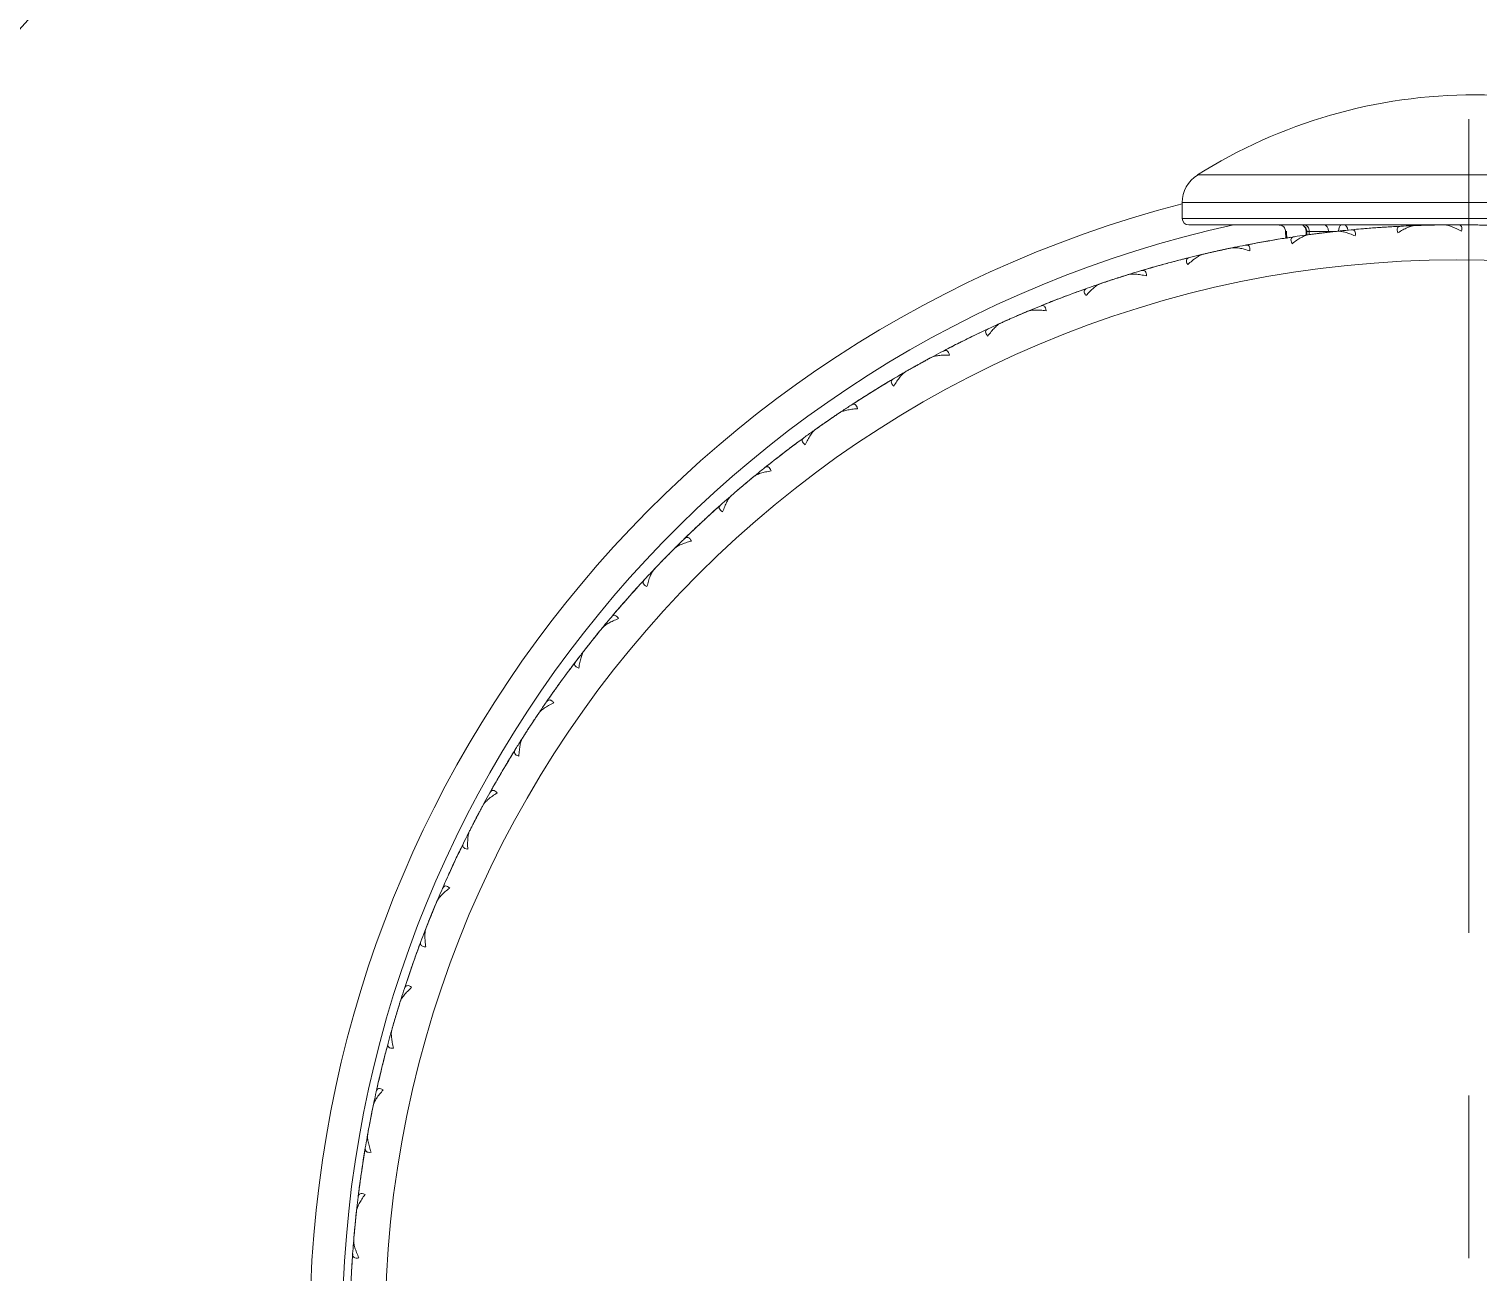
# Model space of a CAD drawing. Extents: x 4138 to 4928, y 0 to 579.
# Drawn here: x 4360.16 to 4382.42, y 201.95 to 221.05 of the extents above; entities that cross this region are included whole.
import ezdxf

# ---------------------------------------------------------------- set-up
doc = ezdxf.new("R2010")
doc.units = 0
doc.header["$LTSCALE"] = 10
doc.header["$MEASUREMENT"] = 0
doc.linetypes.add('CENTER', pattern=[2, 1.25, -0.25, 0.25, -0.25])
doc.layers.add('1', color=7, linetype='CONTINUOUS')
doc.layers.add('BODY', color=7, linetype='CONTINUOUS')

msp = doc.modelspace()

# ---------------------------------------------------------------- linework, layer by layer
at = {"layer": '1', "color": 7, "linetype": 'Continuous', "lineweight": 13}
for p, q in [((4378.11, 218.806), (4386.644, 218.806)), ((4377.877, 218.383), (4386.877, 218.383)), ((4386.877, 218.139), (4377.877, 218.139)), ((4379.792, 217.939), (4379.829, 217.939)), ((4379.829, 217.939), (4380.125, 217.939)), ((4380.125, 217.939), (4380.232, 217.939))]:
    msp.add_line(p, q, dxfattribs=at)
at = {"layer": '1', "color": 7, "linetype": 'Continuous', "lineweight": 18}
for p, q in [((4377.877, 218.139), (4377.877, 218.383)), ((4377.977, 218.039), (4381.876, 218.039)), ((4379.464, 217.941), (4379.467, 217.837)), ((4379.48, 217.942), (4379.48, 217.942)), ((4379.792, 217.939), (4379.792, 217.885)), ((4365.325, 203.844), (4365.326, 203.849)), ((4365.22, 203.122), (4365.22, 203.119))]:
    msp.add_line(p, q, dxfattribs=at)
for centre, radius, start, end in [((4382.377, 201.039), 30, 90, 264.6731), ((4382.377, 201.039), 30, 274.7812, 90), ((4382.377, 212.039), 8, 90, 122.231), ((4382.377, 212.039), 8, 57.769, 90), ((4378.377, 218.383), 0.5, 122.2309, 180), ((4377.977, 218.139), 0.1, 180, 270), ((4382.377, 201.039), 17.4, 102.3103, 260.7891), ((4382.093, 201.041), 17, 92.8864, 95.4736), ((4382.093, 201.041), 17, 87.3464, 89.9336), ((4382.093, 201.041), 17, 98.4264, 101.0136), ((4382.093, 201.041), 16.461, 0, 180), ((4382.093, 201.041), 17, 103.9664, 106.5536), ((4382.093, 201.041), 17, 109.5064, 112.0936), ((4382.093, 201.041), 17, 115.0464, 117.6336), ((4382.093, 201.041), 17, 120.5864, 123.1736), ((4382.093, 201.041), 17, 126.1264, 128.7136), ((4382.093, 201.041), 17, 131.6664, 134.2536), ((4382.093, 201.041), 17, 137.2064, 139.7936), ((4382.093, 201.041), 17, 148.2864, 150.8736), ((4382.093, 201.041), 17, 153.8264, 156.4136), ((4382.093, 201.041), 17, 159.3664, 161.9536), ((4382.093, 201.041), 17, 164.9064, 167.4936), ((4382.093, 201.041), 17, 170.4464, 173.0336), ((4382.093, 201.041), 17, 175.9864, 178.5736)]:
    msp.add_arc(centre, radius, start, end, dxfattribs=at)
at = {"layer": '1', "color": 7, "linetype": 'Continuous', "lineweight": 13}
msp.add_arc((4382.377, 201.039), 17.9, 104.5615, 261.0508, dxfattribs=at)
at = {"layer": '1', "color": 7, "linetype": 'Continuous', "lineweight": 18}
for centre, major_axis, ratio, start_param, end_param in [((4379.702, 217.939), (0, 0.1), 0.799078, 4.738573, 5.80208), ((4380.316, 217.939), (0, -0.1), 0.364402, 3.141557, 4.658665), ((4380.364, 217.939), (0, 0.1), 0.601291, 4.917938, 6.283232)]:
    msp.add_ellipse(centre, major_axis=major_axis, ratio=ratio, start_param=start_param, end_param=end_param, dxfattribs=at)
at = {"layer": '1', "color": 7, "linetype": 'Continuous', "lineweight": 13}
for centre, major_axis, ratio, start_param, end_param in [((4379.754, 217.939), (0, -0.1), 0.749103, 1.570796, 3.141593), ((4380.059, 217.939), (0, 0.1), 0.662578, 4.712389, 6.283151)]:
    msp.add_ellipse(centre, major_axis=major_axis, ratio=ratio, start_param=start_param, end_param=end_param, dxfattribs=at)
at = {"layer": '1', "color": 7, "linetype": 'Continuous', "lineweight": 18}
for points, degree in [([(4379.398, 218.033), (4379.36, 218.039)], 1), ([(4379.48, 217.942), (4379.481, 217.905), (4379.482, 217.869), (4379.483, 217.833)], 3), ([(4379.783, 217.883), (4379.783, 217.903), (4379.782, 217.922), (4379.782, 217.942)], 3), ([(4379.931, 217.903), (4379.965, 217.908), (4380, 217.912), (4380.035, 217.916)], 3), ([(4380.035, 217.916), (4380.071, 217.921), (4380.106, 217.925), (4380.14, 217.929)], 3), ([(4380.141, 217.929), (4380.195, 217.935), (4380.305, 217.947), (4380.416, 217.958), (4380.471, 217.964)], 3), ([(4380.533, 217.869), (4380.54, 217.902), (4380.537, 217.952), (4380.499, 217.966), (4380.471, 217.964)], 3), ([(4380.49, 217.966), (4380.576, 217.974), (4380.662, 217.981), (4380.748, 217.988)], 3), ([(4380.748, 217.988), (4380.783, 217.991), (4380.818, 217.993), (4380.853, 217.996)], 3), ([(4380.853, 217.996), (4380.888, 217.999), (4380.923, 218.001), (4380.958, 218.003)], 3), ([(4380.959, 218.003), (4381.032, 218.008), (4381.106, 218.013), (4381.18, 218.017)], 3), ([(4381.189, 217.917), (4381.177, 217.949), (4381.173, 217.999), (4381.209, 218.018), (4381.236, 218.02)], 3), ([(4381.236, 218.02), (4381.292, 218.023), (4381.403, 218.028), (4381.513, 218.031), (4381.568, 218.033)], 3), ([(4381.568, 218.033), (4381.604, 218.034), (4381.639, 218.035), (4381.674, 218.036)], 3), ([(4381.674, 218.036), (4381.71, 218.037), (4381.745, 218.038), (4381.78, 218.038)], 3), ([(4381.78, 218.038), (4381.836, 218.039), (4381.946, 218.041), (4382.057, 218.041), (4382.112, 218.041)], 3), ([(4382.165, 217.941), (4382.175, 217.973), (4382.177, 218.023), (4382.14, 218.041), (4382.112, 218.041)], 3), ([(4382.131, 218.041), (4382.218, 218.041), (4382.304, 218.04), (4382.391, 218.039)], 3), ([(4382.391, 218.039), (4382.426, 218.038), (4382.461, 218.037), (4382.496, 218.036)], 3), ([(4378.519, 217.662), (4378.573, 217.673), (4378.681, 217.696), (4378.79, 217.718), (4378.845, 217.728)], 3), ([(4378.916, 217.64), (4378.92, 217.673), (4378.912, 217.723), (4378.872, 217.734), (4378.845, 217.728)], 3), ([(4378.863, 217.732), (4378.949, 217.748), (4379.034, 217.764), (4379.118, 217.779)], 3), ([(4379.119, 217.779), (4379.153, 217.785), (4379.188, 217.791), (4379.222, 217.797)], 3), ([(4379.222, 217.797), (4379.257, 217.803), (4379.292, 217.809), (4379.326, 217.815)], 3), ([(4379.326, 217.815), (4379.399, 217.827), (4379.472, 217.838), (4379.546, 217.849)], 3), ([(4379.564, 217.751), (4379.549, 217.782), (4379.54, 217.831), (4379.574, 217.854), (4379.601, 217.858)], 3), ([(4379.601, 217.858), (4379.656, 217.866), (4379.766, 217.882), (4379.876, 217.896), (4379.93, 217.903)], 3), ([(4377.618, 217.442), (4377.652, 217.451), (4377.686, 217.46), (4377.72, 217.469)], 3), ([(4377.72, 217.469), (4377.791, 217.488), (4377.863, 217.507), (4377.935, 217.525)], 3), ([(4377.962, 217.429), (4377.944, 217.458), (4377.931, 217.506), (4377.963, 217.532), (4377.99, 217.539)], 3), ([(4377.99, 217.539), (4378.044, 217.552), (4378.151, 217.578), (4378.259, 217.603), (4378.313, 217.616)], 3), ([(4378.313, 217.616), (4378.347, 217.624), (4378.381, 217.631), (4378.416, 217.639)], 3), ([(4378.416, 217.639), (4378.45, 217.647), (4378.485, 217.654), (4378.519, 217.661)], 3), ([(4376.932, 217.239), (4376.985, 217.256), (4377.09, 217.289), (4377.196, 217.321), (4377.249, 217.337)], 3), ([(4377.328, 217.256), (4377.329, 217.289), (4377.316, 217.338), (4377.276, 217.345), (4377.249, 217.337)], 3), ([(4377.27, 217.343), (4377.351, 217.367), (4377.433, 217.391), (4377.516, 217.414)], 3), ([(4377.517, 217.414), (4377.55, 217.423), (4377.584, 217.433), (4377.618, 217.442)], 3), ([(4376.154, 216.97), (4376.224, 216.996), (4376.293, 217.022), (4376.362, 217.046)], 3), ([(4376.416, 217.066), (4376.39, 217.056), (4376.361, 217.028), (4376.379, 216.981), (4376.399, 216.953)], 3), ([(4376.416, 217.066), (4376.468, 217.084), (4376.572, 217.12), (4376.677, 217.156), (4376.73, 217.173)], 3), ([(4376.73, 217.173), (4376.764, 217.185), (4376.797, 217.196), (4376.831, 217.206)], 3), ([(4376.831, 217.206), (4376.864, 217.217), (4376.898, 217.228), (4376.931, 217.239)], 3), ([(4375.785, 216.72), (4375.783, 216.754), (4375.765, 216.801), (4375.724, 216.803), (4375.698, 216.793)], 3), ([(4375.716, 216.8), (4375.796, 216.833), (4375.877, 216.864), (4375.957, 216.896)], 3), ([(4375.957, 216.896), (4375.99, 216.908), (4376.023, 216.921), (4376.056, 216.933)], 3), ([(4376.056, 216.933), (4376.089, 216.946), (4376.121, 216.958), (4376.154, 216.97)], 3), ([(4374.896, 216.443), (4374.946, 216.466), (4375.047, 216.513), (4375.147, 216.558), (4375.198, 216.58)], 3), ([(4375.295, 216.623), (4375.262, 216.609), (4375.23, 216.595), (4375.198, 216.58)], 3), ([(4375.295, 216.623), (4375.327, 216.637), (4375.359, 216.651), (4375.392, 216.665)], 3), ([(4375.698, 216.793), (4375.647, 216.772), (4375.544, 216.73), (4375.443, 216.687), (4375.392, 216.665)], 3), ([(4374.879, 216.435), (4374.8, 216.398), (4374.722, 216.361), (4374.644, 216.323)], 3), ([(4374.646, 216.323), (4374.675, 216.338), (4374.704, 216.352), (4374.734, 216.366)], 3), ([(4374.896, 216.443), (4374.871, 216.431), (4374.844, 216.4), (4374.867, 216.355), (4374.89, 216.33)], 3), ([(4374.223, 216.11), (4374.3, 216.151), (4374.378, 216.19), (4374.455, 216.229)], 3), ([(4374.55, 216.276), (4374.518, 216.261), (4374.487, 216.245), (4374.456, 216.229)], 3), ([(4374.457, 216.23), (4374.488, 216.246), (4374.519, 216.261), (4374.55, 216.276)], 3), ([(4374.55, 216.276), (4374.581, 216.292), (4374.613, 216.307), (4374.644, 216.323)], 3), ([(4373.822, 215.894), (4373.853, 215.911), (4373.884, 215.928), (4373.915, 215.945)], 3), ([(4373.915, 215.945), (4373.963, 215.972), (4374.06, 216.024), (4374.158, 216.076), (4374.208, 216.102)], 3), ([(4374.208, 216.102), (4374.232, 216.115), (4374.273, 216.116), (4374.295, 216.071), (4374.301, 216.038)], 3), ([(4373.442, 215.676), (4373.49, 215.704), (4373.586, 215.76), (4373.682, 215.815), (4373.73, 215.842)], 3), ([(4373.73, 215.842), (4373.761, 215.86), (4373.791, 215.877), (4373.822, 215.894)], 3), ([(4373.025, 215.421), (4373.055, 215.44), (4373.084, 215.458), (4373.114, 215.477)], 3), ([(4373.114, 215.477), (4373.144, 215.495), (4373.174, 215.514), (4373.204, 215.532)], 3), ([(4373.204, 215.532), (4373.267, 215.571), (4373.33, 215.609), (4373.394, 215.647)], 3), ([(4373.442, 215.676), (4373.419, 215.662), (4373.396, 215.628), (4373.422, 215.586), (4373.448, 215.563)], 3), ([(4372.514, 215.086), (4372.56, 215.117), (4372.651, 215.179), (4372.744, 215.24), (4372.791, 215.271)], 3), ([(4372.791, 215.271), (4372.814, 215.286), (4372.855, 215.291), (4372.881, 215.248), (4372.89, 215.216)], 3), ([(4372.809, 215.283), (4372.88, 215.329), (4372.952, 215.375), (4373.025, 215.421)], 3), ([(4372.34, 214.966), (4372.369, 214.986), (4372.398, 215.006), (4372.427, 215.026)], 3), ([(4372.427, 215.026), (4372.456, 215.046), (4372.485, 215.066), (4372.514, 215.086)], 3), ([(4372.07, 214.772), (4372.114, 214.805), (4372.204, 214.87), (4372.295, 214.934), (4372.34, 214.966)], 3), ([(4371.762, 214.543), (4371.79, 214.564), (4371.818, 214.585), (4371.846, 214.606)], 3), ([(4371.846, 214.607), (4371.905, 214.651), (4371.965, 214.695), (4372.025, 214.739)], 3), ([(4372.086, 214.66), (4372.059, 214.681), (4372.028, 214.72), (4372.048, 214.756), (4372.07, 214.772)], 3), ([(4371.475, 214.318), (4371.543, 214.372), (4371.611, 214.426), (4371.679, 214.478)], 3), ([(4371.679, 214.478), (4371.707, 214.5), (4371.735, 214.521), (4371.762, 214.543)], 3), ([(4371.203, 214.096), (4371.246, 214.131), (4371.331, 214.202), (4371.417, 214.271), (4371.46, 214.306)], 3), ([(4371.46, 214.306), (4371.482, 214.324), (4371.522, 214.333), (4371.552, 214.292), (4371.564, 214.261)], 3), ([(4370.791, 213.741), (4370.833, 213.778), (4370.916, 213.851), (4370.999, 213.923), (4371.041, 213.959)], 3), ([(4371.041, 213.959), (4371.068, 213.982), (4371.095, 214.005), (4371.122, 214.028)], 3), ([(4371.122, 214.028), (4371.149, 214.05), (4371.176, 214.073), (4371.203, 214.096)], 3), ([(4370.585, 213.554), (4370.639, 213.604), (4370.694, 213.654), (4370.749, 213.703)], 3), ([(4370.818, 213.631), (4370.789, 213.648), (4370.754, 213.685), (4370.77, 213.722), (4370.791, 213.741)], 3), ([(4370.43, 213.41), (4370.456, 213.434), (4370.482, 213.458), (4370.507, 213.482)], 3), ([(4370.507, 213.482), (4370.533, 213.506), (4370.559, 213.53), (4370.584, 213.554)], 3), ([(4370.229, 213.218), (4370.249, 213.237), (4370.288, 213.25), (4370.322, 213.213), (4370.337, 213.183)], 3), ([(4370.243, 213.231), (4370.305, 213.291), (4370.368, 213.351), (4370.43, 213.41)], 3), ([(4369.994, 212.984), (4370.032, 213.023), (4370.11, 213.101), (4370.189, 213.179), (4370.229, 213.218)], 3), ([(4369.618, 212.59), (4369.655, 212.631), (4369.731, 212.712), (4369.807, 212.792), (4369.846, 212.832)], 3), ([(4369.846, 212.832), (4369.87, 212.857), (4369.895, 212.883), (4369.92, 212.908)], 3), ([(4369.92, 212.908), (4369.944, 212.933), (4369.969, 212.958), (4369.994, 212.983)], 3), ([(4369.655, 212.483), (4369.624, 212.498), (4369.587, 212.531), (4369.599, 212.57), (4369.618, 212.59)], 3), ([(4369.36, 212.306), (4369.384, 212.332), (4369.407, 212.358), (4369.43, 212.384)], 3), ([(4369.43, 212.385), (4369.48, 212.44), (4369.53, 212.495), (4369.58, 212.549)], 3), ([(4369.121, 212.03), (4369.177, 212.096), (4369.234, 212.162), (4369.291, 212.227)], 3), ([(4369.291, 212.227), (4369.314, 212.253), (4369.337, 212.279), (4369.36, 212.306)], 3), ([(4368.897, 211.76), (4368.932, 211.803), (4369.002, 211.888), (4369.073, 211.973), (4369.109, 212.015)], 3), ([(4369.22, 211.991), (4369.202, 212.02), (4369.165, 212.053), (4369.127, 212.037), (4369.109, 212.015)], 3), ([(4368.831, 211.677), (4368.853, 211.705), (4368.875, 211.732), (4368.897, 211.76)], 3), ([(4368.561, 211.332), (4368.595, 211.377), (4368.663, 211.465), (4368.731, 211.551), (4368.765, 211.594)], 3), ([(4368.765, 211.595), (4368.787, 211.622), (4368.809, 211.65), (4368.831, 211.677)], 3), ([(4368.609, 211.229), (4368.577, 211.241), (4368.536, 211.27), (4368.544, 211.31), (4368.561, 211.332)], 3), ([(4368.271, 210.939), (4368.291, 210.967), (4368.312, 210.996), (4368.332, 211.024)], 3), ([(4368.332, 211.024), (4368.353, 211.052), (4368.374, 211.081), (4368.394, 211.109)], 3), ([(4368.096, 210.689), (4368.153, 210.773), (4368.212, 210.856), (4368.271, 210.938)], 3), ([(4367.924, 210.436), (4367.955, 210.482), (4368.016, 210.573), (4368.079, 210.665), (4368.11, 210.711)], 3), ([(4367.808, 210.259), (4367.827, 210.288), (4367.847, 210.318), (4367.866, 210.347)], 3), ([(4367.866, 210.347), (4367.885, 210.377), (4367.905, 210.406), (4367.924, 210.436)], 3), ([(4367.631, 209.978), (4367.66, 210.025), (4367.719, 210.119), (4367.778, 210.212), (4367.808, 210.258)], 3), ([(4367.486, 209.74), (4367.524, 209.803), (4367.563, 209.867), (4367.601, 209.93)], 3), ([(4367.688, 209.88), (4367.655, 209.888), (4367.612, 209.914), (4367.616, 209.954), (4367.631, 209.978)], 3), ([(4367.433, 209.649), (4367.451, 209.679), (4367.468, 209.709), (4367.486, 209.739)], 3), ([(4367.251, 209.332), (4367.294, 209.408), (4367.337, 209.483), (4367.38, 209.558)], 3), ([(4367.38, 209.558), (4367.397, 209.588), (4367.415, 209.619), (4367.433, 209.649)], 3), ([(4367.083, 209.024), (4367.109, 209.073), (4367.162, 209.17), (4367.215, 209.267), (4367.242, 209.316)], 3), ([(4367.242, 209.316), (4367.256, 209.34), (4367.289, 209.364), (4367.332, 209.338), (4367.355, 209.313)], 3), ([(4367.034, 208.93), (4367.05, 208.962), (4367.067, 208.993), (4367.083, 209.024)], 3), ([(4366.836, 208.54), (4366.86, 208.59), (4366.91, 208.689), (4366.96, 208.788), (4366.985, 208.836)], 3), ([(4366.985, 208.837), (4367.001, 208.868), (4367.018, 208.899), (4367.034, 208.93)], 3), ([(4366.715, 208.289), (4366.746, 208.356), (4366.778, 208.423), (4366.811, 208.489)], 3), ([(4366.836, 208.54), (4366.823, 208.515), (4366.823, 208.474), (4366.868, 208.453), (4366.902, 208.448)], 3), ([(4366.626, 208.098), (4366.641, 208.13), (4366.655, 208.162), (4366.67, 208.193)], 3), ([(4366.67, 208.193), (4366.685, 208.225), (4366.7, 208.257), (4366.715, 208.289)], 3), ([(4366.521, 207.861), (4366.555, 207.941), (4366.59, 208.019), (4366.626, 208.098)], 3), ([(4366.383, 207.538), (4366.404, 207.589), (4366.447, 207.692), (4366.491, 207.793), (4366.513, 207.844)], 3), ([(4366.513, 207.844), (4366.524, 207.869), (4366.555, 207.896), (4366.6, 207.874), (4366.626, 207.852)], 3), ([(4366.343, 207.44), (4366.356, 207.472), (4366.369, 207.505), (4366.383, 207.538)], 3), ([(4366.183, 207.032), (4366.203, 207.084), (4366.242, 207.187), (4366.283, 207.29), (4366.303, 207.342)], 3), ([(4366.277, 207.277), (4366.284, 207.292), (4366.29, 207.308), (4366.296, 207.324)], 3), ([(4366.303, 207.342), (4366.316, 207.375), (4366.329, 207.407), (4366.343, 207.44)], 3), ([(4366.183, 207.032), (4366.173, 207.006), (4366.177, 206.965), (4366.224, 206.949), (4366.258, 206.947)], 3), ([(4366.087, 206.771), (4366.112, 206.84), (4366.137, 206.909), (4366.163, 206.978)], 3), ([(4365.935, 206.326), (4365.962, 206.408), (4365.989, 206.49), (4366.017, 206.572)], 3), ([(4366.017, 206.572), (4366.029, 206.605), (4366.04, 206.638), (4366.052, 206.671)], 3), ([(4366.052, 206.671), (4366.063, 206.704), (4366.075, 206.737), (4366.087, 206.77)], 3), ([(4365.929, 206.308), (4365.937, 206.334), (4365.966, 206.364), (4366.013, 206.347), (4366.04, 206.327)], 3), ([(4365.829, 205.991), (4365.845, 206.043), (4365.878, 206.149), (4365.912, 206.255), (4365.929, 206.308)], 3), ([(4365.799, 205.889), (4365.809, 205.923), (4365.819, 205.957), (4365.829, 205.991)], 3), ([(4365.679, 205.468), (4365.693, 205.522), (4365.723, 205.629), (4365.753, 205.735), (4365.769, 205.788)], 3), ([(4365.769, 205.788), (4365.778, 205.822), (4365.788, 205.856), (4365.799, 205.889)], 3), ([(4365.679, 205.468), (4365.672, 205.441), (4365.679, 205.401), (4365.728, 205.389), (4365.762, 205.391)], 3), ([(4365.609, 205.199), (4365.627, 205.27), (4365.645, 205.342), (4365.665, 205.414)], 3), ([(4365.558, 204.994), (4365.567, 205.028), (4365.575, 205.062), (4365.583, 205.096)], 3), ([(4365.583, 205.096), (4365.592, 205.13), (4365.6, 205.164), (4365.609, 205.198)], 3), ([(4365.5, 204.741), (4365.519, 204.826), (4365.538, 204.91), (4365.558, 204.994)], 3), ([(4365.496, 204.723), (4365.484, 204.668), (4365.46, 204.56), (4365.438, 204.452), (4365.427, 204.398)], 3), ([(4365.605, 204.753), (4365.576, 204.769), (4365.527, 204.782), (4365.502, 204.75), (4365.496, 204.723)], 3), ([(4365.407, 204.294), (4365.413, 204.328), (4365.42, 204.363), (4365.427, 204.397)], 3), ([(4365.328, 203.863), (4365.338, 203.918), (4365.357, 204.027), (4365.376, 204.136), (4365.387, 204.19)], 3), ([(4365.407, 204.294), (4365.4, 204.259), (4365.393, 204.224), (4365.387, 204.19)], 3), ([(4365.325, 203.846), (4365.311, 203.759), (4365.297, 203.673), (4365.284, 203.588)], 3), ([(4365.328, 203.863), (4365.324, 203.836), (4365.335, 203.796), (4365.385, 203.789), (4365.418, 203.794)], 3), ([(4365.269, 203.484), (4365.264, 203.449), (4365.259, 203.414), (4365.254, 203.379)], 3), ([(4365.269, 203.484), (4365.274, 203.518), (4365.279, 203.553), (4365.284, 203.588)], 3), ([(4365.22, 203.12), (4365.231, 203.207), (4365.242, 203.293), (4365.254, 203.379)], 3), ([(4365.218, 203.103), (4365.211, 203.049), (4365.199, 202.939), (4365.187, 202.829), (4365.181, 202.773)], 3), ([(4365.324, 203.144), (4365.293, 203.158), (4365.244, 203.165), (4365.221, 203.131), (4365.218, 203.103)], 3), ([(4365.134, 202.231), (4365.138, 202.287), (4365.146, 202.397), (4365.156, 202.507), (4365.161, 202.562)], 3), ([(4365.171, 202.668), (4365.167, 202.633), (4365.164, 202.598), (4365.161, 202.562)], 3), ([(4365.171, 202.668), (4365.174, 202.703), (4365.177, 202.738), (4365.181, 202.773)], 3), ([(4365.133, 202.21), (4365.127, 202.125), (4365.122, 202.039), (4365.117, 201.953)], 3), ([(4365.134, 202.231), (4365.132, 202.204), (4365.147, 202.166), (4365.197, 202.163), (4365.23, 202.171)], 3)]:
    msp.add_open_spline(points, degree=degree, dxfattribs=at)
for points, knots in [([(4379.398, 218.033), (4379.408, 218.03), (4379.425, 218.02), (4379.448, 217.997), (4379.461, 217.969), (4379.464, 217.951), (4379.464, 217.941)], [0, 0, 0, 0, 0.260353, 0.516805, 0.765035, 1, 1, 1, 1]), ([(4379.728, 218.032), (4379.738, 218.028), (4379.755, 218.018), (4379.776, 217.995), (4379.789, 217.968), (4379.792, 217.948), (4379.792, 217.939)], [0, 0, 0, 0, 0.25543, 0.514766, 0.766246, 1, 1, 1, 1]), ([(4380.533, 217.869), (4380.505, 217.882), (4380.477, 217.893), (4380.425, 217.912), (4380.4, 217.92), (4380.365, 217.93), (4380.354, 217.932), (4380.332, 217.937), (4380.322, 217.939), (4380.292, 217.943), (4380.275, 217.944), (4380.26, 217.942)], [0, 0, 0, 0, 0.25, 0.25, 0.5, 0.5, 0.625, 0.625, 0.75, 0.75, 1, 1, 1, 1]), ([(4381.449, 218.029), (4381.434, 218.029), (4381.416, 218.025), (4381.379, 218.014), (4381.358, 218.007), (4381.325, 217.992), (4381.313, 217.986), (4381.29, 217.975), (4381.278, 217.969), (4381.241, 217.949), (4381.215, 217.934), (4381.189, 217.917)], [0, 0, 0, 0, 0.25, 0.25, 0.5, 0.5, 0.625, 0.625, 0.75, 0.75, 1, 1, 1, 1]), ([(4382.165, 217.941), (4382.138, 217.956), (4382.112, 217.97), (4382.062, 217.994), (4382.038, 218.005), (4382.004, 218.018), (4381.993, 218.021), (4381.971, 218.028), (4381.961, 218.031), (4381.932, 218.038), (4381.915, 218.04), (4381.9, 218.04)], [0, 0, 0, 0, 0.25, 0.25, 0.5, 0.5, 0.625, 0.625, 0.75, 0.75, 1, 1, 1, 1]), ([(4378.916, 217.64), (4378.886, 217.65), (4378.858, 217.658), (4378.804, 217.672), (4378.779, 217.678), (4378.743, 217.684), (4378.731, 217.686), (4378.709, 217.688), (4378.699, 217.689), (4378.669, 217.69), (4378.651, 217.689), (4378.637, 217.686)], [0, 0, 0, 0, 0.25, 0.25, 0.5, 0.5, 0.625, 0.625, 0.75, 0.75, 1, 1, 1, 1]), ([(4379.812, 217.888), (4379.797, 217.886), (4379.78, 217.881), (4379.743, 217.866), (4379.723, 217.856), (4379.692, 217.839), (4379.681, 217.832), (4379.659, 217.818), (4379.647, 217.811), (4379.612, 217.787), (4379.588, 217.77), (4379.564, 217.751)], [0, 0, 0, 0, 0.25, 0.25, 0.5, 0.5, 0.625, 0.625, 0.75, 0.75, 1, 1, 1, 1]), ([(4378.196, 217.589), (4378.181, 217.585), (4378.165, 217.579), (4378.13, 217.561), (4378.111, 217.549), (4378.081, 217.528), (4378.071, 217.521), (4378.05, 217.505), (4378.04, 217.496), (4378.007, 217.47), (4377.985, 217.45), (4377.962, 217.429)], [0, 0, 0, 0, 0.25, 0.25, 0.5, 0.5, 0.625, 0.625, 0.75, 0.75, 1, 1, 1, 1]), ([(4377.046, 217.275), (4377.06, 217.279), (4377.078, 217.282), (4377.117, 217.284), (4377.139, 217.284), (4377.175, 217.281), (4377.188, 217.28), (4377.214, 217.277), (4377.227, 217.275), (4377.269, 217.268), (4377.298, 217.263), (4377.328, 217.256)], [0, 0, 0, 0, 0.25, 0.25, 0.5, 0.5, 0.625, 0.625, 0.75, 0.75, 1, 1, 1, 1]), ([(4376.399, 216.953), (4376.42, 216.977), (4376.44, 216.998), (4376.48, 217.038), (4376.499, 217.056), (4376.526, 217.079), (4376.535, 217.087), (4376.553, 217.1), (4376.562, 217.106), (4376.587, 217.122), (4376.602, 217.13), (4376.617, 217.135)], [0, 0, 0, 0, 0.25, 0.25, 0.5, 0.5, 0.625, 0.625, 0.75, 0.75, 1, 1, 1, 1]), ([(4375.785, 216.72), (4375.754, 216.724), (4375.725, 216.727), (4375.669, 216.73), (4375.643, 216.731), (4375.607, 216.73), (4375.595, 216.73), (4375.573, 216.728), (4375.563, 216.727), (4375.533, 216.722), (4375.516, 216.718), (4375.502, 216.712)], [0, 0, 0, 0, 0.25, 0.25, 0.5, 0.5, 0.625, 0.625, 0.75, 0.75, 1, 1, 1, 1]), ([(4374.89, 216.33), (4374.908, 216.355), (4374.926, 216.378), (4374.961, 216.421), (4374.979, 216.441), (4375.004, 216.467), (4375.012, 216.475), (4375.029, 216.49), (4375.037, 216.497), (4375.06, 216.516), (4375.075, 216.525), (4375.089, 216.531)], [0, 0, 0, 0, 0.25, 0.25, 0.5, 0.5, 0.625, 0.625, 0.75, 0.75, 1, 1, 1, 1]), ([(4374.352, 216.177), (4374.385, 216.194), (4374.418, 216.211), (4374.452, 216.227), (4374.452, 216.227)], [0, 0, 0, 0, 0.992829, 1, 1, 1, 1]), ([(4374.55, 216.276), (4374.58, 216.291), (4374.611, 216.306), (4374.642, 216.322), (4374.642, 216.322)], [0, 0, 0, 0, 0.987202, 1, 1, 1, 1]), ([(4374.301, 216.038), (4374.27, 216.039), (4374.24, 216.039), (4374.185, 216.037), (4374.159, 216.035), (4374.123, 216.031), (4374.111, 216.029), (4374.089, 216.025), (4374.079, 216.023), (4374.05, 216.016), (4374.033, 216.01), (4374.02, 216.002)], [0, 0, 0, 0, 0.25, 0.25, 0.5, 0.5, 0.625, 0.625, 0.75, 0.75, 1, 1, 1, 1]), ([(4373.448, 215.563), (4373.463, 215.59), (4373.479, 215.615), (4373.51, 215.661), (4373.525, 215.682), (4373.548, 215.711), (4373.555, 215.72), (4373.57, 215.736), (4373.578, 215.744), (4373.599, 215.764), (4373.613, 215.775), (4373.626, 215.783)], [0, 0, 0, 0, 0.25, 0.25, 0.5, 0.5, 0.625, 0.625, 0.75, 0.75, 1, 1, 1, 1]), ([(4372.89, 215.216), (4372.859, 215.213), (4372.829, 215.211), (4372.774, 215.203), (4372.748, 215.199), (4372.713, 215.191), (4372.701, 215.188), (4372.68, 215.182), (4372.67, 215.179), (4372.642, 215.169), (4372.626, 215.162), (4372.613, 215.153)], [0, 0, 0, 0, 0.25, 0.25, 0.5, 0.5, 0.625, 0.625, 0.75, 0.75, 1, 1, 1, 1]), ([(4372.242, 214.897), (4372.23, 214.888), (4372.217, 214.876), (4372.192, 214.846), (4372.179, 214.828), (4372.159, 214.798), (4372.152, 214.787), (4372.139, 214.764), (4372.132, 214.752), (4372.112, 214.715), (4372.099, 214.689), (4372.086, 214.66)], [0, 0, 0, 0, 0.25, 0.25, 0.5, 0.5, 0.625, 0.625, 0.75, 0.75, 1, 1, 1, 1]), ([(4371.564, 214.261), (4371.534, 214.256), (4371.505, 214.25), (4371.45, 214.238), (4371.425, 214.231), (4371.39, 214.22), (4371.379, 214.216), (4371.359, 214.208), (4371.349, 214.204), (4371.322, 214.191), (4371.307, 214.182), (4371.295, 214.172)], [0, 0, 0, 0, 0.25, 0.25, 0.5, 0.5, 0.625, 0.625, 0.75, 0.75, 1, 1, 1, 1]), ([(4370.951, 213.881), (4370.939, 213.871), (4370.928, 213.858), (4370.905, 213.826), (4370.894, 213.807), (4370.877, 213.774), (4370.872, 213.763), (4370.861, 213.739), (4370.855, 213.727), (4370.839, 213.688), (4370.828, 213.66), (4370.818, 213.631)], [0, 0, 0, 0, 0.25, 0.25, 0.5, 0.5, 0.625, 0.625, 0.75, 0.75, 1, 1, 1, 1]), ([(4370.078, 213.068), (4370.089, 213.079), (4370.103, 213.09), (4370.137, 213.11), (4370.156, 213.12), (4370.19, 213.134), (4370.202, 213.139), (4370.226, 213.148), (4370.239, 213.153), (4370.279, 213.166), (4370.307, 213.175), (4370.337, 213.183)], [0, 0, 0, 0, 0.25, 0.25, 0.5, 0.5, 0.625, 0.625, 0.75, 0.75, 1, 1, 1, 1]), ([(4369.763, 212.745), (4369.753, 212.734), (4369.743, 212.72), (4369.723, 212.686), (4369.714, 212.666), (4369.7, 212.632), (4369.696, 212.62), (4369.687, 212.595), (4369.683, 212.582), (4369.671, 212.542), (4369.663, 212.514), (4369.655, 212.483)], [0, 0, 0, 0, 0.25, 0.25, 0.5, 0.5, 0.625, 0.625, 0.75, 0.75, 1, 1, 1, 1]), ([(4368.973, 211.852), (4368.983, 211.864), (4368.996, 211.876), (4369.027, 211.899), (4369.046, 211.911), (4369.078, 211.929), (4369.089, 211.934), (4369.113, 211.946), (4369.125, 211.952), (4369.163, 211.969), (4369.191, 211.98), (4369.22, 211.991)], [0, 0, 0, 0, 0.25, 0.25, 0.5, 0.5, 0.625, 0.625, 0.75, 0.75, 1, 1, 1, 1]), ([(4368.691, 211.5), (4368.681, 211.488), (4368.673, 211.473), (4368.657, 211.437), (4368.649, 211.416), (4368.639, 211.382), (4368.636, 211.369), (4368.63, 211.344), (4368.627, 211.331), (4368.618, 211.289), (4368.613, 211.26), (4368.609, 211.229)], [0, 0, 0, 0, 0.25, 0.25, 0.5, 0.5, 0.625, 0.625, 0.75, 0.75, 1, 1, 1, 1]), ([(4368.394, 211.109), (4368.465, 211.205), (4368.54, 211.305), (4368.617, 211.405), (4368.621, 211.41)], [0, 0, 0, 0, 0.94767, 1, 1, 1, 1]), ([(4368.223, 210.698), (4368.195, 210.684), (4368.169, 210.67), (4368.12, 210.642), (4368.098, 210.629), (4368.068, 210.608), (4368.059, 210.601), (4368.041, 210.588), (4368.033, 210.581), (4368.011, 210.561), (4367.999, 210.548), (4367.991, 210.535)], [0, 0, 0, 0, 0.25, 0.25, 0.5, 0.5, 0.625, 0.625, 0.75, 0.75, 1, 1, 1, 1]), ([(4368.11, 210.711), (4368.118, 210.722), (4368.126, 210.73), (4368.143, 210.74), (4368.152, 210.743), (4368.166, 210.741), (4368.171, 210.74), (4368.181, 210.736), (4368.186, 210.733), (4368.202, 210.722), (4368.212, 210.711), (4368.223, 210.698)], [0, 0, 0, 0, 0.25, 0.25, 0.5, 0.5, 0.625, 0.625, 0.75, 0.75, 1, 1, 1, 1]), ([(4367.744, 210.158), (4367.736, 210.145), (4367.728, 210.129), (4367.716, 210.092), (4367.711, 210.07), (4367.704, 210.034), (4367.702, 210.022), (4367.698, 209.996), (4367.696, 209.982), (4367.692, 209.941), (4367.69, 209.911), (4367.688, 209.88)], [0, 0, 0, 0, 0.25, 0.25, 0.5, 0.5, 0.625, 0.625, 0.75, 0.75, 1, 1, 1, 1]), ([(4367.355, 209.313), (4367.329, 209.297), (4367.304, 209.281), (4367.259, 209.249), (4367.238, 209.233), (4367.21, 209.209), (4367.201, 209.202), (4367.185, 209.186), (4367.178, 209.179), (4367.158, 209.157), (4367.147, 209.143), (4367.14, 209.13)], [0, 0, 0, 0, 0.25, 0.25, 0.5, 0.5, 0.625, 0.625, 0.75, 0.75, 1, 1, 1, 1]), ([(4366.902, 208.448), (4366.901, 208.479), (4366.9, 208.509), (4366.9, 208.564), (4366.902, 208.591), (4366.905, 208.627), (4366.906, 208.638), (4366.91, 208.66), (4366.912, 208.671), (4366.918, 208.7), (4366.924, 208.716), (4366.931, 208.73)], [0, 0, 0, 0, 0.25, 0.25, 0.5, 0.5, 0.625, 0.625, 0.75, 0.75, 1, 1, 1, 1]), ([(4366.626, 207.852), (4366.601, 207.833), (4366.578, 207.815), (4366.536, 207.778), (4366.517, 207.76), (4366.491, 207.734), (4366.483, 207.726), (4366.469, 207.709), (4366.462, 207.701), (4366.444, 207.677), (4366.435, 207.662), (4366.429, 207.648)], [0, 0, 0, 0, 0.25, 0.25, 0.5, 0.5, 0.625, 0.625, 0.75, 0.75, 1, 1, 1, 1]), ([(4366.258, 206.947), (4366.254, 206.978), (4366.25, 207.007), (4366.245, 207.063), (4366.244, 207.089), (4366.244, 207.125), (4366.244, 207.137), (4366.245, 207.159), (4366.246, 207.169), (4366.25, 207.199), (4366.254, 207.216), (4366.259, 207.23)], [0, 0, 0, 0, 0.25, 0.25, 0.5, 0.5, 0.625, 0.625, 0.75, 0.75, 1, 1, 1, 1]), ([(4366.304, 207.344), (4366.306, 207.349), (4366.319, 207.381), (4366.332, 207.413), (4366.343, 207.44)], [0, 0, 0, 0, 0.14787, 1, 1, 1, 1]), ([(4366.04, 206.327), (4366.018, 206.306), (4365.997, 206.285), (4365.958, 206.245), (4365.941, 206.225), (4365.918, 206.197), (4365.911, 206.188), (4365.898, 206.17), (4365.892, 206.161), (4365.876, 206.136), (4365.869, 206.12), (4365.864, 206.105)], [0, 0, 0, 0, 0.25, 0.25, 0.5, 0.5, 0.625, 0.625, 0.75, 0.75, 1, 1, 1, 1]), ([(4365.762, 205.391), (4365.754, 205.421), (4365.748, 205.45), (4365.738, 205.505), (4365.734, 205.53), (4365.73, 205.567), (4365.729, 205.578), (4365.728, 205.6), (4365.728, 205.611), (4365.729, 205.641), (4365.731, 205.658), (4365.736, 205.673)], [0, 0, 0, 0, 0.25, 0.25, 0.5, 0.5, 0.625, 0.625, 0.75, 0.75, 1, 1, 1, 1]), ([(4365.451, 204.515), (4365.454, 204.53), (4365.46, 204.546), (4365.478, 204.582), (4365.489, 204.601), (4365.509, 204.631), (4365.516, 204.642), (4365.531, 204.663), (4365.539, 204.674), (4365.565, 204.707), (4365.584, 204.729), (4365.605, 204.753)], [0, 0, 0, 0, 0.25, 0.25, 0.5, 0.5, 0.625, 0.625, 0.75, 0.75, 1, 1, 1, 1]), ([(4365.418, 203.794), (4365.408, 203.823), (4365.399, 203.851), (4365.383, 203.905), (4365.377, 203.93), (4365.37, 203.966), (4365.368, 203.977), (4365.365, 203.999), (4365.364, 204.01), (4365.362, 204.04), (4365.362, 204.057), (4365.365, 204.072)], [0, 0, 0, 0, 0.25, 0.25, 0.5, 0.5, 0.625, 0.625, 0.75, 0.75, 1, 1, 1, 1]), ([(4365.324, 203.144), (4365.306, 203.118), (4365.289, 203.094), (4365.259, 203.047), (4365.246, 203.025), (4365.229, 202.993), (4365.223, 202.982), (4365.214, 202.962), (4365.21, 202.952), (4365.2, 202.924), (4365.195, 202.907), (4365.194, 202.892)], [0, 0, 0, 0, 0.25, 0.25, 0.5, 0.5, 0.625, 0.625, 0.75, 0.75, 1, 1, 1, 1]), ([(4365.23, 202.171), (4365.217, 202.2), (4365.205, 202.227), (4365.185, 202.278), (4365.176, 202.303), (4365.166, 202.338), (4365.162, 202.349), (4365.157, 202.371), (4365.155, 202.381), (4365.15, 202.41), (4365.149, 202.428), (4365.15, 202.443)], [0, 0, 0, 0, 0.25, 0.25, 0.5, 0.5, 0.625, 0.625, 0.75, 0.75, 1, 1, 1, 1])]:
    msp.add_open_spline(points, degree=3, knots=knots, dxfattribs=at)
for points, weights in [([(4379.812, 217.888), (4380.035, 217.918), (4380.26, 217.942)], [1, 0.999911893338, 1]), ([(4381.449, 218.029), (4381.674, 218.038), (4381.9, 218.04)], [1, 0.99991189334, 1]), ([(4378.196, 217.589), (4378.416, 217.64), (4378.637, 217.686)], [1, 0.999911893341, 1]), ([(4376.617, 217.135), (4376.83, 217.208), (4377.046, 217.275)], [1, 0.999911893338, 1]), ([(4375.089, 216.531), (4375.294, 216.624), (4375.502, 216.712)], [1, 0.999911893341, 1]), ([(4373.626, 215.783), (4373.822, 215.895), (4374.02, 216.002)], [1, 0.99991189334, 1]), ([(4372.242, 214.897), (4372.426, 215.027), (4372.613, 215.153)], [1, 0.99991189334, 1]), ([(4370.951, 213.881), (4371.121, 214.029), (4371.295, 214.172)], [1, 0.999911893342, 1]), ([(4369.763, 212.745), (4369.918, 212.909), (4370.078, 213.068)], [1, 0.99991189334, 1]), ([(4368.691, 211.5), (4368.83, 211.678), (4368.973, 211.852)], [1, 0.999911893341, 1]), ([(4368.11, 210.711), (4368.329, 211.027), (4368.561, 211.332)], [1, 0.999745133526, 1]), ([(4367.744, 210.158), (4367.865, 210.348), (4367.991, 210.535)], [1, 0.999911893341, 1]), ([(4366.931, 208.73), (4367.033, 208.931), (4367.14, 209.13)], [1, 0.99991189334, 1]), ([(4366.259, 207.23), (4366.341, 207.44), (4366.429, 207.648)], [1, 0.999911893342, 1]), ([(4365.736, 205.673), (4365.797, 205.89), (4365.864, 206.105)], [1, 0.999911893342, 1]), ([(4365.365, 204.072), (4365.405, 204.294), (4365.451, 204.515)], [1, 0.99991189334, 1]), ([(4365.15, 202.443), (4365.169, 202.668), (4365.194, 202.892)], [1, 0.999911893342, 1])]:
    msp.add_rational_spline(points, weights, degree=2, dxfattribs=at)
at = {"layer": '1', "color": 7, "linetype": 'Continuous', "lineweight": 13}
for points in [[(4379.829, 217.89), (4379.829, 217.939)], [(4380.125, 217.927), (4380.125, 217.939)]]:
    msp.add_open_spline(points, degree=1, dxfattribs=at)
at = {"layer": 'BODY', "color": 1, "linetype": 'CENTER', "lineweight": 5}
msp.add_line((4382.278, 239.665), (4382.278, 153.555), dxfattribs=at)

doc.saveas('drawing.dxf')
